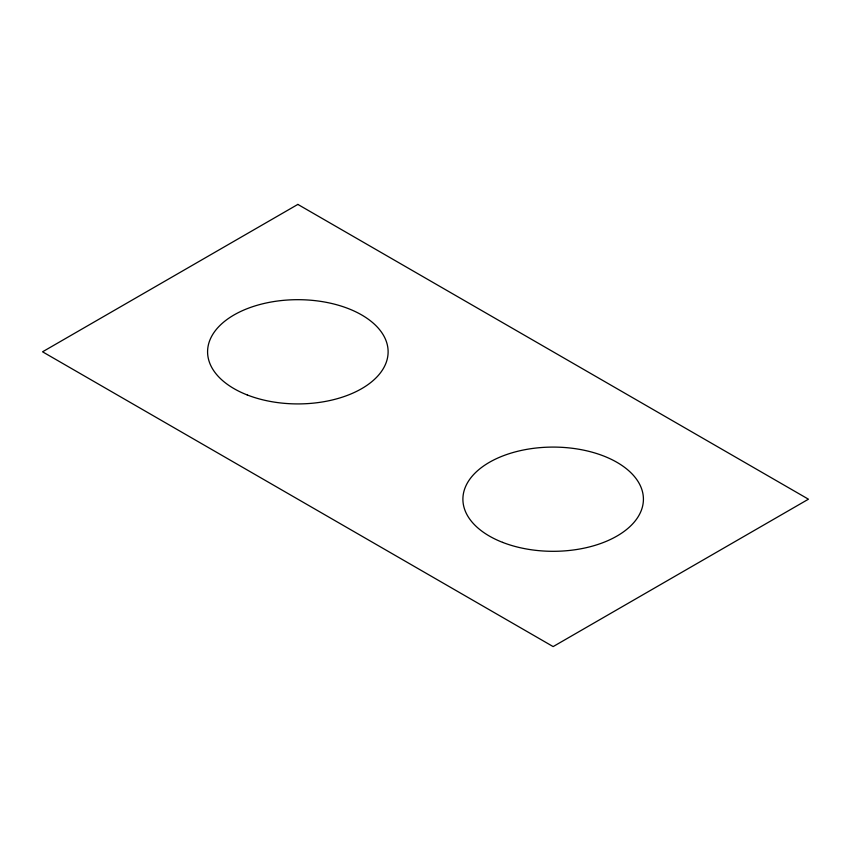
<?xml version="1.0" encoding="UTF-8"?>
<svg xmlns="http://www.w3.org/2000/svg" width="851" height="851" viewBox="0 0 851 851"><rect width="100%" height="100%" fill="white"/><g stroke="black" fill="none" stroke-linecap="round" stroke-linejoin="round"><path stroke-width="1.28" d="M297.85 204.41L42.55 351.803L553.15 646.59L808.45 499.197L297.85 204.41M502.558 542.353A90.259 52.113 0 0 0 643.186 502.92A90.259 52.113 0 0 0 513.706 452.328A90.259 52.113 0 0 0 502.558 542.353M247.258 394.96A90.259 52.113 0 0 0 387.886 355.516A90.259 52.113 0 0 0 258.406 304.924A90.259 52.113 0 0 0 247.258 394.96"/></g></svg>
